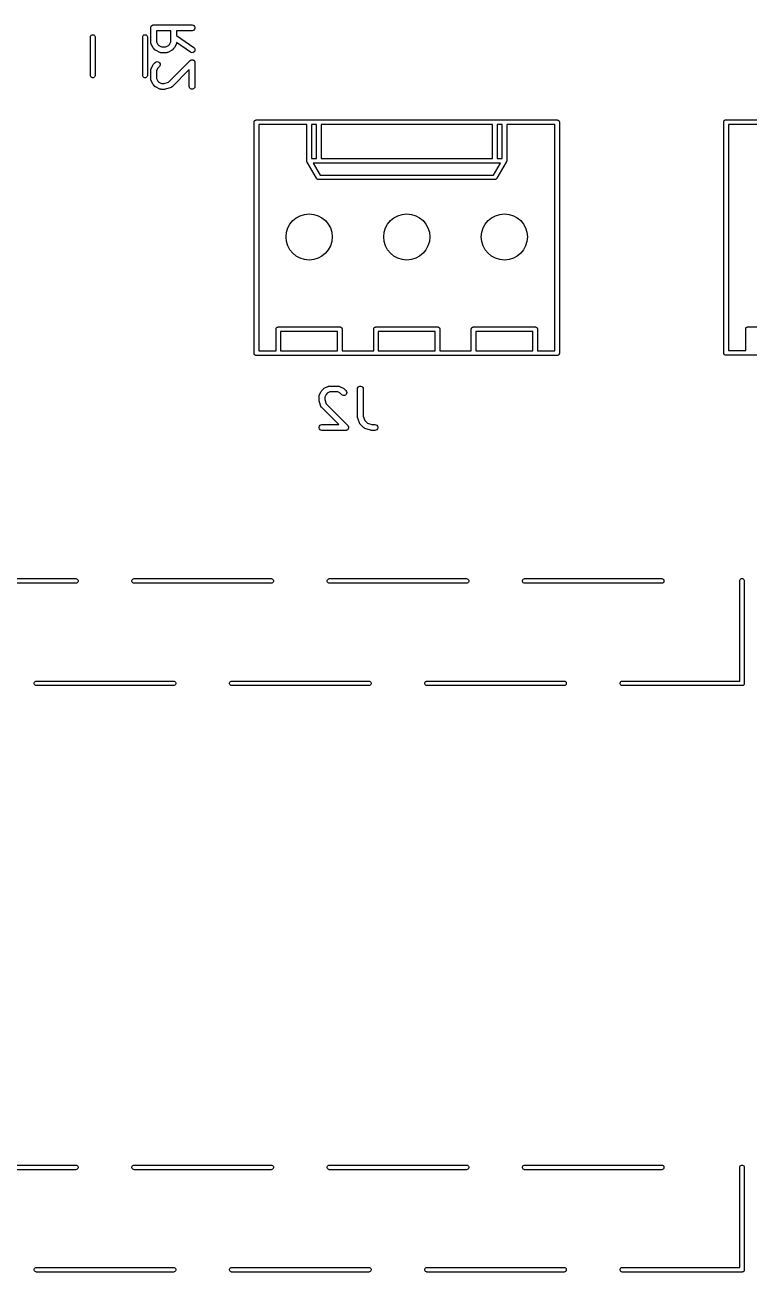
# Model space of a CAD drawing. Extents: x 107.4 to 189.2, y -108.6 to -71.4.
# Drawn here: x 150.32 to 169.15, y -106.42 to -74 of the extents above; entities that cross this region are included whole.
import ezdxf

# ---------------------------------------------------------------- set-up
doc = ezdxf.new("R2010")
doc.units = 0
doc.header["$MEASUREMENT"] = 0
doc.layers.add('BLACK', color=7, linetype='CONTINUOUS')

msp = doc.modelspace()

# ---------------------------------------------------------------- linework, layer by layer
at = {"layer": 'BLACK', "linetype": 'CONTINUOUS'}
for p, q in [((153.591, -74.08), (153.592, -74.0735)), ((153.591, -74.4609), (153.591, -74.08)), ((153.592, -74.0669), (153.594, -74.0608)), ((153.592, -74.0735), (153.592, -74.0669)), ((153.594, -74.0608), (153.595, -74.0543)), ((153.595, -74.0543), (153.598, -74.0486)), ((153.598, -74.0486), (153.601, -74.0425)), ((153.601, -74.0425), (153.605, -74.0374)), ((153.605, -74.0374), (153.608, -74.0318)), ((153.608, -74.0318), (153.613, -74.0275)), ((153.613, -74.0275), (153.617, -74.0225)), ((153.617, -74.0225), (153.623, -74.0192)), ((153.623, -74.0192), (153.628, -74.015)), ((153.628, -74.015), (153.634, -74.0128)), ((153.634, -74.0128), (153.64, -74.0095)), ((153.64, -74.0095), (153.646, -74.0083)), ((153.646, -74.0083), (153.653, -74.0061)), ((153.653, -74.0061), (153.659, -74.0061)), ((153.659, -74.0061), (153.666, -74.005)), ((153.666, -74.005), (154.666, -74.005)), ((153.741, -74.155), (153.741, -74.4432)), ((154.114, -74.155), (153.741, -74.155)), ((154.114, -74.4432), (154.114, -74.155)), ((154.666, -74.155), (154.264, -74.155)), ((154.264, -74.155), (154.264, -74.279)), ((154.666, -74.005), (154.691, -74.0095)), ((154.691, -74.1504), (154.666, -74.155)), ((154.691, -74.0095), (154.714, -74.0225)), ((154.714, -74.1374), (154.691, -74.1504)), ((154.714, -74.0225), (154.731, -74.0425)), ((154.731, -74.1175), (154.714, -74.1374)), ((154.731, -74.0425), (154.739, -74.0669)), ((154.739, -74.093), (154.731, -74.1175)), ((154.739, -74.0669), (154.739, -74.093)), ((152.023, -74.3128), (152.026, -74.2972)), ((152.023, -75.3233), (152.023, -74.3128)), ((152.026, -74.2972), (152.037, -74.2789)), ((152.037, -74.2789), (152.053, -74.2653)), ((152.053, -74.2653), (152.073, -74.2581)), ((152.073, -74.2581), (152.094, -74.2581)), ((152.094, -74.2581), (152.114, -74.2653)), ((152.114, -74.2653), (152.13, -74.2789)), ((152.13, -74.2789), (152.14, -74.2972)), ((152.14, -74.2972), (152.143, -74.3128)), ((152.143, -74.3128), (152.143, -75.3233)), ((153.383, -74.3128), (153.386, -74.2972)), ((153.383, -75.3233), (153.383, -74.3128)), ((153.386, -74.2972), (153.397, -74.2789)), ((153.397, -74.2789), (153.413, -74.2653)), ((153.413, -74.2653), (153.433, -74.2581)), ((153.433, -74.2581), (153.454, -74.2581)), ((153.454, -74.2581), (153.474, -74.2653)), ((153.474, -74.2653), (153.49, -74.2789)), ((153.49, -74.2789), (153.5, -74.2972)), ((153.5, -74.2972), (153.503, -74.3128)), ((153.503, -74.3128), (153.503, -75.3233)), ((153.591, -74.4652), (153.591, -74.4609)), ((153.591, -74.4695), (153.591, -74.4652)), ((153.594, -74.4779), (153.591, -74.4695)), ((153.595, -74.4866), (153.594, -74.4779)), ((153.597, -74.4903), (153.595, -74.4866)), ((153.599, -74.4945), (153.597, -74.4903)), ((153.646, -74.5897), (153.599, -74.4945)), ((153.741, -74.4432), (153.775, -74.5117)), ((153.775, -74.5117), (153.805, -74.5421)), ((153.805, -74.5421), (153.874, -74.5764)), ((153.981, -74.5764), (154.05, -74.5421)), ((154.05, -74.5421), (154.08, -74.5117)), ((154.08, -74.5117), (154.114, -74.4432)), ((154.256, -74.4945), (154.209, -74.5897)), ((154.258, -74.4903), (154.256, -74.4945)), ((154.26, -74.4866), (154.258, -74.4903)), ((154.261, -74.4779), (154.26, -74.4866)), ((154.264, -74.4695), (154.261, -74.4779)), ((154.264, -74.279), (154.709, -74.59)), ((154.623, -74.7128), (154.264, -74.462)), ((154.264, -74.462), (154.264, -74.4652)), ((154.264, -74.4652), (154.264, -74.4695)), ((153.653, -74.5994), (153.646, -74.5897)), ((153.66, -74.6092), (153.653, -74.5994)), ((153.708, -74.6568), (153.66, -74.6092)), ((153.718, -74.6637), (153.708, -74.6568)), ((153.727, -74.6709), (153.718, -74.6637)), ((153.823, -74.7185), (153.727, -74.6709)), ((153.827, -74.7197), (153.823, -74.7185)), ((153.83, -74.7219), (153.827, -74.7197)), ((153.839, -74.7234), (153.83, -74.7219)), ((153.848, -74.7259), (153.839, -74.7234)), ((153.852, -74.7256), (153.848, -74.7259)), ((153.856, -74.7264), (153.852, -74.7256)), ((153.999, -74.7264), (153.856, -74.7264)), ((153.874, -74.5764), (153.981, -74.5764)), ((154.003, -74.7256), (153.999, -74.7264)), ((154.008, -74.7259), (154.003, -74.7256)), ((154.016, -74.7234), (154.008, -74.7259)), ((154.025, -74.7219), (154.016, -74.7234)), ((154.028, -74.7197), (154.025, -74.7219)), ((154.032, -74.7185), (154.028, -74.7197)), ((154.128, -74.6709), (154.032, -74.7185)), ((154.137, -74.6637), (154.128, -74.6709)), ((154.147, -74.6568), (154.137, -74.6637)), ((154.195, -74.6092), (154.147, -74.6568)), ((154.202, -74.5994), (154.195, -74.6092)), ((154.209, -74.5897), (154.202, -74.5994)), ((154.646, -74.7238), (154.623, -74.7128)), ((154.672, -74.7261), (154.646, -74.7238)), ((154.697, -74.7194), (154.672, -74.7261)), ((154.719, -74.7044), (154.697, -74.7194)), ((154.709, -74.59), (154.727, -74.6084)), ((154.734, -74.6831), (154.719, -74.7044)), ((154.727, -74.6084), (154.738, -74.632)), ((154.74, -74.6579), (154.734, -74.6831)), ((154.738, -74.632), (154.74, -74.6579)), ((153.591, -75.1666), (153.594, -75.1582)), ((153.591, -75.1709), (153.591, -75.1666)), ((153.591, -75.1752), (153.591, -75.1709)), ((153.591, -75.4133), (153.591, -75.1752)), ((153.594, -75.1582), (153.595, -75.1495)), ((153.595, -75.1495), (153.597, -75.1458)), ((153.597, -75.1458), (153.599, -75.1417)), ((153.599, -75.1417), (153.646, -75.0464)), ((153.646, -75.0464), (153.653, -75.0368)), ((153.653, -75.0368), (153.66, -75.0269)), ((153.66, -75.0269), (153.708, -74.9793)), ((153.708, -74.9793), (153.729, -74.9644)), ((153.729, -74.9644), (153.754, -74.9576)), ((153.775, -75.1244), (153.741, -75.1929)), ((153.754, -74.9576), (153.78, -74.9599)), ((153.814, -75.0854), (153.775, -75.1244)), ((153.78, -74.9599), (153.804, -74.9709)), ((153.804, -74.9709), (153.822, -74.9893)), ((153.829, -75.064), (153.814, -75.0854)), ((153.822, -74.9893), (153.833, -75.0129)), ((153.836, -75.0389), (153.829, -75.064)), ((153.833, -75.0129), (153.836, -75.0389)), ((154.054, -75.4906), (154.613, -74.9317)), ((154.591, -75.1658), (154.147, -75.6092)), ((154.591, -75.6038), (154.591, -75.1658)), ((154.613, -74.9317), (154.621, -74.9261)), ((154.621, -74.9261), (154.628, -74.9198)), ((154.628, -74.9198), (154.631, -74.9186)), ((154.631, -74.9186), (154.634, -74.9168)), ((154.634, -74.9168), (154.643, -74.9142)), ((154.643, -74.9142), (154.653, -74.9109)), ((154.653, -74.9109), (154.656, -74.9109)), ((154.656, -74.9109), (154.659, -74.91)), ((154.659, -74.91), (154.669, -74.9109)), ((154.669, -74.9109), (154.679, -74.9109)), ((154.679, -74.9109), (154.682, -74.912)), ((154.682, -74.912), (154.685, -74.9123)), ((154.685, -74.9123), (154.694, -74.9164)), ((154.694, -74.9164), (154.703, -74.9198)), ((154.703, -74.9198), (154.706, -74.9219)), ((154.706, -74.9219), (154.709, -74.9233)), ((154.709, -74.9233), (154.716, -74.9302)), ((154.716, -74.9302), (154.723, -74.9365)), ((154.723, -74.9365), (154.725, -74.9394)), ((154.725, -74.9394), (154.727, -74.9417)), ((154.727, -74.9417), (154.731, -74.9506)), ((154.731, -74.9506), (154.736, -74.9591)), ((154.736, -74.9591), (154.737, -74.9623)), ((154.737, -74.9623), (154.738, -74.9653)), ((154.738, -74.9653), (154.739, -74.9751)), ((154.739, -74.9751), (154.741, -74.9847)), ((154.741, -74.9847), (154.741, -75.6038)), ((152.026, -75.3389), (152.023, -75.3233)), ((152.037, -75.3572), (152.026, -75.3389)), ((152.053, -75.3708), (152.037, -75.3572)), ((152.073, -75.3781), (152.053, -75.3708)), ((152.094, -75.3781), (152.073, -75.3781)), ((152.114, -75.3708), (152.094, -75.3781)), ((152.13, -75.3572), (152.114, -75.3708)), ((152.14, -75.3389), (152.13, -75.3572)), ((152.143, -75.3233), (152.14, -75.3389)), ((153.386, -75.3389), (153.383, -75.3233)), ((153.397, -75.3572), (153.386, -75.3389)), ((153.413, -75.3708), (153.397, -75.3572)), ((153.433, -75.3781), (153.413, -75.3708)), ((153.454, -75.3781), (153.433, -75.3781)), ((153.474, -75.3708), (153.454, -75.3781)), ((153.49, -75.3572), (153.474, -75.3708)), ((153.5, -75.3389), (153.49, -75.3572)), ((153.503, -75.3233), (153.5, -75.3389)), ((153.591, -75.4176), (153.591, -75.4133)), ((153.591, -75.4219), (153.591, -75.4176)), ((153.594, -75.4303), (153.591, -75.4219)), ((153.595, -75.4389), (153.594, -75.4303)), ((153.597, -75.4427), (153.595, -75.4389)), ((153.599, -75.4468), (153.597, -75.4427)), ((153.646, -75.5421), (153.599, -75.4468)), ((153.741, -75.1929), (153.741, -75.3956)), ((153.741, -75.3956), (153.775, -75.4641)), ((153.775, -75.4641), (153.805, -75.4945)), ((153.805, -75.4945), (153.874, -75.5288)), ((153.939, -75.5288), (154.054, -75.4906)), ((153.653, -75.5517), (153.646, -75.5421)), ((153.66, -75.5616), (153.653, -75.5517)), ((153.708, -75.6092), (153.66, -75.5616)), ((153.718, -75.6161), (153.708, -75.6092)), ((153.727, -75.6232), (153.718, -75.6161)), ((153.823, -75.6709), (153.727, -75.6232)), ((153.827, -75.6721), (153.823, -75.6709)), ((153.83, -75.6743), (153.827, -75.6721)), ((153.839, -75.6758), (153.83, -75.6743)), ((153.848, -75.6783), (153.839, -75.6758)), ((153.852, -75.678), (153.848, -75.6783)), ((153.856, -75.6788), (153.852, -75.678)), ((153.951, -75.6788), (153.856, -75.6788)), ((153.874, -75.5288), (153.939, -75.5288)), ((153.963, -75.6767), (153.951, -75.6788)), ((153.975, -75.6749), (153.963, -75.6767)), ((154.118, -75.6273), (153.975, -75.6749)), ((154.122, -75.6252), (154.118, -75.6273)), ((154.126, -75.6241), (154.122, -75.6252)), ((154.133, -75.6191), (154.126, -75.6241)), ((154.141, -75.6149), (154.133, -75.6191)), ((154.144, -75.6117), (154.141, -75.6149)), ((154.147, -75.6092), (154.144, -75.6117)), ((154.595, -75.6294), (154.591, -75.6038)), ((154.608, -75.652), (154.595, -75.6294)), ((154.628, -75.6687), (154.608, -75.652)), ((154.653, -75.6776), (154.628, -75.6687)), ((154.679, -75.6776), (154.653, -75.6776)), ((154.703, -75.6687), (154.679, -75.6776)), ((154.723, -75.652), (154.703, -75.6687)), ((154.736, -75.6294), (154.723, -75.652)), ((154.741, -75.6038), (154.736, -75.6294)), ((156.299, -76.488), (156.304, -76.4854)), ((156.304, -76.4854), (156.308, -76.4819)), ((156.308, -76.4819), (156.313, -76.4801)), ((156.313, -76.4801), (156.318, -76.4774)), ((156.318, -76.4774), (156.323, -76.4765)), ((156.323, -76.4765), (156.328, -76.4747)), ((156.328, -76.4747), (156.333, -76.4747)), ((156.333, -76.4747), (156.333, -76.4747)), ((156.333, -76.4747), (164.164, -76.4747)), ((164.164, -76.4747), (164.169, -76.4747)), ((164.164, -76.4747), (164.164, -76.4747)), ((164.169, -76.4747), (164.174, -76.4765)), ((164.174, -76.4765), (164.179, -76.4774)), ((164.179, -76.4774), (164.184, -76.4801)), ((164.184, -76.4801), (164.189, -76.4819)), ((164.189, -76.4819), (164.193, -76.4854)), ((164.193, -76.4854), (164.198, -76.488)), ((168.509, -76.4905), (168.513, -76.487)), ((168.513, -76.487), (168.517, -76.4829)), ((168.517, -76.4829), (168.521, -76.4803)), ((168.521, -76.4803), (168.526, -76.4769)), ((168.526, -76.4769), (168.531, -76.475)), ((168.531, -76.475), (168.535, -76.4724)), ((168.535, -76.4724), (168.54, -76.4714)), ((168.54, -76.4714), (168.545, -76.4696)), ((168.545, -76.4696), (168.551, -76.4696)), ((168.551, -76.4696), (168.551, -76.4696)), ((168.551, -76.4696), (176.381, -76.4696)), ((156.279, -76.5241), (156.28, -76.5191)), ((156.279, -76.5295), (156.279, -76.5241)), ((156.279, -82.5399), (156.279, -76.5295)), ((156.28, -76.5191), (156.281, -76.5139)), ((156.281, -76.5139), (156.284, -76.5093)), ((156.284, -76.5093), (156.286, -76.5042)), ((156.286, -76.5042), (156.289, -76.5001)), ((156.289, -76.5001), (156.292, -76.4955)), ((156.292, -76.4955), (156.296, -76.4921)), ((156.296, -76.4921), (156.299, -76.488)), ((157.649, -76.5947), (156.399, -76.5947)), ((156.399, -76.5947), (156.399, -82.4747)), ((157.649, -77.5241), (157.649, -76.5947)), ((157.769, -76.5947), (157.769, -77.4747)), ((157.899, -76.5947), (157.769, -76.5947)), ((157.899, -77.4747), (157.899, -76.5947)), ((158.019, -76.5947), (158.019, -77.4747)), ((162.479, -76.5947), (158.019, -76.5947)), ((162.479, -77.4747), (162.479, -76.5947)), ((162.599, -76.5947), (162.599, -77.4747)), ((162.729, -76.5947), (162.599, -76.5947)), ((162.729, -77.4747), (162.729, -76.5947)), ((162.849, -76.5947), (162.849, -77.5242)), ((164.099, -76.5947), (162.849, -76.5947)), ((164.099, -82.4747), (164.099, -76.5947)), ((164.198, -76.488), (164.201, -76.4921)), ((164.201, -76.4921), (164.205, -76.4955)), ((164.205, -76.4955), (164.208, -76.5002)), ((164.208, -76.5002), (164.211, -76.5042)), ((164.211, -76.5042), (164.213, -76.5092)), ((164.213, -76.5092), (164.216, -76.5139)), ((164.216, -76.5139), (164.217, -76.5191)), ((164.217, -76.5191), (164.219, -76.5241)), ((164.219, -76.5241), (164.219, -76.5294)), ((164.219, -76.5294), (164.219, -76.5295)), ((164.219, -76.5295), (164.219, -82.5399)), ((168.496, -76.519), (168.498, -76.514)), ((168.496, -76.5244), (168.496, -76.519)), ((168.496, -82.5349), (168.496, -76.5244)), ((168.498, -76.514), (168.499, -76.5088)), ((168.499, -76.5088), (168.501, -76.5042)), ((168.501, -76.5042), (168.503, -76.4992)), ((168.503, -76.4992), (168.507, -76.4951)), ((168.507, -76.4951), (168.509, -76.4905)), ((169.866, -76.5896), (168.616, -76.5896)), ((168.616, -76.5896), (168.616, -82.4696)), ((157.649, -77.5242), (157.649, -77.5241)), ((157.649, -77.5243), (157.649, -77.5242)), ((157.649, -77.5349), (157.649, -77.5243)), ((157.649, -77.5453), (157.649, -77.5349)), ((157.649, -77.5454), (157.649, -77.5453)), ((157.649, -77.5455), (157.649, -77.5454)), ((157.65, -77.5504), (157.649, -77.5455)), ((157.651, -77.5555), (157.65, -77.5504)), ((157.654, -77.5601), (157.651, -77.5555)), ((157.656, -77.5652), (157.654, -77.5601)), ((157.659, -77.5692), (157.656, -77.5652)), ((157.662, -77.5739), (157.659, -77.5692)), ((157.904, -77.9902), (157.662, -77.5739)), ((157.662, -77.5739), (157.662, -77.5739)), ((157.769, -77.4747), (157.899, -77.4747)), ((157.813, -77.5947), (157.993, -77.9047)), ((162.684, -77.5947), (157.813, -77.5947)), ((158.019, -77.4747), (162.479, -77.4747)), ((162.504, -77.9047), (162.684, -77.5947)), ((162.835, -77.5739), (162.593, -77.9902)), ((162.599, -77.4747), (162.729, -77.4747)), ((162.838, -77.5692), (162.835, -77.5739)), ((162.835, -77.5739), (162.835, -77.5739)), ((162.841, -77.5652), (162.838, -77.5692)), ((162.843, -77.5602), (162.841, -77.5652)), ((162.846, -77.5555), (162.843, -77.5602)), ((162.847, -77.5504), (162.846, -77.5555)), ((162.849, -77.5455), (162.847, -77.5504)), ((162.849, -77.5242), (162.849, -77.5243)), ((162.849, -77.5243), (162.849, -77.5344)), ((162.849, -77.5344), (162.849, -77.5399)), ((162.849, -77.5399), (162.849, -77.54)), ((162.849, -77.54), (162.849, -77.5453)), ((162.849, -77.5453), (162.849, -77.5454)), ((162.849, -77.5454), (162.849, -77.5455)), ((157.906, -77.9952), (157.904, -77.9902)), ((157.909, -77.9993), (157.906, -77.9952)), ((157.909, -77.9994), (157.909, -77.9993)), ((157.913, -78.0033), (157.909, -77.9994)), ((157.919, -78.0114), (157.913, -78.0033)), ((157.92, -78.0114), (157.919, -78.0114)), ((157.92, -78.0115), (157.92, -78.0114)), ((157.929, -78.0166), (157.92, -78.0115)), ((157.938, -78.022), (157.929, -78.0166)), ((157.948, -78.0238), (157.938, -78.022)), ((157.938, -78.022), (157.938, -78.022)), ((157.938, -78.022), (157.938, -78.022)), ((157.953, -78.0247), (157.948, -78.0238)), ((157.959, -78.0256), (157.953, -78.0247)), ((157.953, -78.0247), (157.953, -78.0247)), ((157.964, -78.0247), (157.959, -78.0256)), ((162.533, -78.0247), (157.964, -78.0247)), ((157.993, -77.9047), (162.504, -77.9047)), ((162.538, -78.0256), (162.533, -78.0247)), ((162.544, -78.0247), (162.538, -78.0256)), ((162.549, -78.0238), (162.544, -78.0247)), ((162.544, -78.0247), (162.544, -78.0247)), ((162.559, -78.022), (162.549, -78.0238)), ((162.569, -78.0166), (162.559, -78.022)), ((162.559, -78.022), (162.559, -78.022)), ((162.559, -78.022), (162.559, -78.022)), ((162.578, -78.0115), (162.569, -78.0166)), ((162.585, -78.0031), (162.578, -78.0114)), ((162.578, -78.0114), (162.578, -78.0114)), ((162.578, -78.0114), (162.578, -78.0115)), ((162.588, -77.9994), (162.585, -78.0031)), ((162.591, -77.9952), (162.588, -77.9993)), ((162.588, -77.9993), (162.588, -77.9994)), ((162.593, -77.9902), (162.591, -77.9952)), ((156.849, -81.9041), (156.85, -81.8991)), ((156.849, -81.9095), (156.849, -81.9041)), ((156.849, -82.4747), (156.849, -81.9095)), ((156.85, -81.8991), (156.851, -81.8939)), ((156.851, -81.8939), (156.854, -81.8893)), ((156.854, -81.8893), (156.856, -81.8842)), ((156.856, -81.8842), (156.859, -81.8801)), ((156.859, -81.8801), (156.862, -81.8755)), ((156.862, -81.8755), (156.866, -81.8721)), ((156.866, -81.8721), (156.869, -81.868)), ((156.869, -81.868), (156.874, -81.8654)), ((156.874, -81.8654), (156.878, -81.8619)), ((156.878, -81.8619), (156.883, -81.8601)), ((156.883, -81.8601), (156.888, -81.8574)), ((156.888, -81.8574), (156.893, -81.8565)), ((156.893, -81.8565), (156.898, -81.8547)), ((156.898, -81.8547), (156.903, -81.8547)), ((156.903, -81.8547), (156.903, -81.8547)), ((156.903, -81.8547), (158.514, -81.8547)), ((156.969, -81.9747), (156.969, -82.4747)), ((158.449, -81.9747), (156.969, -81.9747)), ((158.449, -82.4747), (158.449, -81.9747)), ((158.514, -81.8547), (158.514, -81.8547)), ((158.514, -81.8547), (158.519, -81.8547)), ((158.519, -81.8547), (158.524, -81.8565)), ((158.524, -81.8565), (158.529, -81.8574)), ((158.529, -81.8574), (158.534, -81.8601)), ((158.534, -81.8601), (158.539, -81.8619)), ((158.539, -81.8619), (158.543, -81.8654)), ((158.543, -81.8654), (158.548, -81.868)), ((158.548, -81.868), (158.551, -81.8721)), ((158.551, -81.8721), (158.555, -81.8755)), ((158.555, -81.8755), (158.558, -81.8802)), ((158.558, -81.8802), (158.561, -81.8842)), ((158.561, -81.8842), (158.563, -81.8892)), ((158.563, -81.8892), (158.566, -81.8939)), ((158.566, -81.8939), (158.567, -81.8991)), ((158.567, -81.8991), (158.569, -81.9041)), ((158.569, -81.9041), (158.569, -81.9094)), ((158.569, -81.9094), (158.569, -81.9095)), ((158.569, -81.9095), (158.569, -82.4747)), ((159.389, -81.9041), (159.39, -81.8991)), ((159.389, -81.9095), (159.389, -81.9041)), ((159.389, -82.4747), (159.389, -81.9095)), ((159.39, -81.8991), (159.391, -81.8939)), ((159.391, -81.8939), (159.394, -81.8893)), ((159.394, -81.8893), (159.396, -81.8842)), ((159.396, -81.8842), (159.399, -81.8801)), ((159.399, -81.8801), (159.402, -81.8755)), ((159.402, -81.8755), (159.406, -81.8721)), ((159.406, -81.8721), (159.409, -81.868)), ((159.409, -81.868), (159.414, -81.8654)), ((159.414, -81.8654), (159.418, -81.8619)), ((159.418, -81.8619), (159.423, -81.8601)), ((159.423, -81.8601), (159.428, -81.8574)), ((159.428, -81.8574), (159.433, -81.8565)), ((159.433, -81.8565), (159.438, -81.8547)), ((159.438, -81.8547), (159.443, -81.8547)), ((159.443, -81.8547), (159.443, -81.8547)), ((159.443, -81.8547), (161.054, -81.8547)), ((159.509, -81.9747), (159.509, -82.4747)), ((160.989, -81.9747), (159.509, -81.9747)), ((160.989, -82.4747), (160.989, -81.9747)), ((161.054, -81.8547), (161.054, -81.8547)), ((161.054, -81.8547), (161.059, -81.8547)), ((161.059, -81.8547), (161.064, -81.8565)), ((161.064, -81.8565), (161.069, -81.8574)), ((161.069, -81.8574), (161.074, -81.8601)), ((161.074, -81.8601), (161.079, -81.8619)), ((161.079, -81.8619), (161.083, -81.8654)), ((161.083, -81.8654), (161.088, -81.868)), ((161.088, -81.868), (161.091, -81.8721)), ((161.091, -81.8721), (161.095, -81.8755)), ((161.095, -81.8755), (161.098, -81.8802)), ((161.098, -81.8802), (161.101, -81.8842)), ((161.101, -81.8842), (161.103, -81.8892)), ((161.103, -81.8892), (161.106, -81.8939)), ((161.106, -81.8939), (161.107, -81.8991)), ((161.107, -81.8991), (161.109, -81.9041)), ((161.109, -81.9041), (161.109, -81.9094)), ((161.109, -81.9094), (161.109, -81.9095)), ((161.109, -81.9095), (161.109, -82.4747)), ((161.929, -81.9041), (161.93, -81.8991)), ((161.929, -81.9095), (161.929, -81.9041)), ((161.929, -82.4747), (161.929, -81.9095)), ((161.93, -81.8991), (161.931, -81.8939)), ((161.931, -81.8939), (161.934, -81.8893)), ((161.934, -81.8893), (161.936, -81.8842)), ((161.936, -81.8842), (161.939, -81.8801)), ((161.939, -81.8801), (161.942, -81.8755)), ((161.942, -81.8755), (161.946, -81.8721)), ((161.946, -81.8721), (161.949, -81.868)), ((161.949, -81.868), (161.954, -81.8654)), ((161.954, -81.8654), (161.958, -81.8619)), ((161.958, -81.8619), (161.963, -81.8601)), ((161.963, -81.8601), (161.968, -81.8574)), ((161.968, -81.8574), (161.973, -81.8565)), ((161.973, -81.8565), (161.978, -81.8547)), ((161.978, -81.8547), (161.983, -81.8547)), ((161.983, -81.8547), (161.983, -81.8547)), ((161.983, -81.8547), (163.594, -81.8547)), ((162.049, -81.9747), (162.049, -82.4747)), ((163.529, -81.9747), (162.049, -81.9747)), ((163.529, -82.4747), (163.529, -81.9747)), ((163.594, -81.8547), (163.594, -81.8547)), ((163.594, -81.8547), (163.599, -81.8547)), ((163.599, -81.8547), (163.604, -81.8565)), ((163.604, -81.8565), (163.609, -81.8574)), ((163.609, -81.8574), (163.614, -81.8601)), ((163.614, -81.8601), (163.619, -81.8619)), ((163.619, -81.8619), (163.623, -81.8654)), ((163.623, -81.8654), (163.628, -81.868)), ((163.628, -81.868), (163.631, -81.8721)), ((163.631, -81.8721), (163.635, -81.8755)), ((163.635, -81.8755), (163.638, -81.8802)), ((163.638, -81.8802), (163.641, -81.8842)), ((163.641, -81.8842), (163.643, -81.8892)), ((163.643, -81.8892), (163.646, -81.8939)), ((163.646, -81.8939), (163.647, -81.8991)), ((163.647, -81.8991), (163.649, -81.9041)), ((163.649, -81.9041), (163.649, -81.9094)), ((163.649, -81.9094), (163.649, -81.9095)), ((163.649, -81.9095), (163.649, -82.4747)), ((169.066, -81.899), (169.068, -81.894)), ((169.066, -81.9044), (169.066, -81.899)), ((169.066, -82.4696), (169.066, -81.9044)), ((169.068, -81.894), (169.069, -81.8888)), ((169.069, -81.8888), (169.071, -81.8842)), ((169.071, -81.8842), (169.073, -81.8792)), ((169.073, -81.8792), (169.077, -81.8751)), ((169.077, -81.8751), (169.079, -81.8705)), ((169.079, -81.8705), (169.083, -81.867)), ((169.083, -81.867), (169.087, -81.8629)), ((169.087, -81.8629), (169.091, -81.8603)), ((169.091, -81.8603), (169.096, -81.8569)), ((169.096, -81.8569), (169.101, -81.855)), ((169.101, -81.855), (169.105, -81.8524)), ((169.105, -81.8524), (169.11, -81.8514)), ((169.11, -81.8514), (169.115, -81.8496)), ((169.115, -81.8496), (169.121, -81.8496)), ((169.121, -81.8496), (169.121, -81.8496)), ((169.121, -81.8496), (170.731, -81.8496)), ((156.279, -82.54), (156.279, -82.5399)), ((156.279, -82.5453), (156.279, -82.54)), ((156.28, -82.5503), (156.279, -82.5453)), ((156.281, -82.5555), (156.28, -82.5503)), ((156.284, -82.5602), (156.281, -82.5555)), ((156.286, -82.5652), (156.284, -82.5602)), ((156.289, -82.5692), (156.286, -82.5652)), ((156.292, -82.5739), (156.289, -82.5692)), ((156.296, -82.5773), (156.292, -82.5739)), ((156.299, -82.5814), (156.296, -82.5773)), ((156.304, -82.584), (156.299, -82.5814)), ((156.308, -82.5875), (156.304, -82.584)), ((156.313, -82.5893), (156.308, -82.5875)), ((156.318, -82.592), (156.313, -82.5893)), ((156.323, -82.5929), (156.318, -82.592)), ((156.328, -82.5947), (156.323, -82.5929)), ((156.333, -82.5947), (156.328, -82.5947)), ((164.164, -82.5947), (156.333, -82.5947)), ((156.333, -82.5947), (156.333, -82.5947)), ((156.399, -82.4747), (156.849, -82.4747)), ((156.969, -82.4747), (158.449, -82.4747)), ((158.569, -82.4747), (159.389, -82.4747)), ((159.509, -82.4747), (160.989, -82.4747)), ((161.109, -82.4747), (161.929, -82.4747)), ((162.049, -82.4747), (163.529, -82.4747)), ((163.649, -82.4747), (164.099, -82.4747)), ((164.169, -82.5947), (164.164, -82.5947)), ((164.164, -82.5947), (164.164, -82.5947)), ((164.174, -82.5929), (164.169, -82.5947)), ((164.179, -82.592), (164.174, -82.5929)), ((164.184, -82.5893), (164.179, -82.592)), ((164.189, -82.5875), (164.184, -82.5893)), ((164.193, -82.584), (164.189, -82.5875)), ((164.198, -82.5814), (164.193, -82.584)), ((164.201, -82.5773), (164.198, -82.5814)), ((164.205, -82.5739), (164.201, -82.5773)), ((164.208, -82.5692), (164.205, -82.5739)), ((164.211, -82.5652), (164.208, -82.5692)), ((164.213, -82.5602), (164.211, -82.5652)), ((164.216, -82.5555), (164.213, -82.5602)), ((164.217, -82.5503), (164.216, -82.5555)), ((164.219, -82.5453), (164.217, -82.5503)), ((164.219, -82.5399), (164.219, -82.54)), ((164.219, -82.54), (164.219, -82.5453)), ((168.496, -82.5402), (168.496, -82.5349)), ((168.496, -82.5349), (168.496, -82.5349)), ((168.498, -82.5452), (168.496, -82.5402)), ((168.499, -82.5505), (168.498, -82.5452)), ((168.501, -82.5551), (168.499, -82.5505)), ((168.503, -82.5601), (168.501, -82.5551)), ((168.507, -82.5642), (168.503, -82.5601)), ((168.509, -82.5688), (168.507, -82.5642)), ((168.513, -82.5722), (168.509, -82.5688)), ((168.517, -82.5763), (168.513, -82.5722)), ((168.521, -82.579), (168.517, -82.5763)), ((168.526, -82.5824), (168.521, -82.579)), ((168.531, -82.5842), (168.526, -82.5824)), ((168.535, -82.5869), (168.531, -82.5842)), ((168.54, -82.5878), (168.535, -82.5869)), ((168.545, -82.5896), (168.54, -82.5878)), ((168.551, -82.5896), (168.545, -82.5896)), ((176.381, -82.5896), (168.551, -82.5896)), ((168.551, -82.5896), (168.551, -82.5896)), ((168.616, -82.4696), (169.066, -82.4696)), ((157.975, -83.624), (158.022, -83.5288)), ((158.022, -83.5288), (158.03, -83.5191)), ((158.03, -83.5191), (158.037, -83.5093)), ((158.037, -83.5093), (158.084, -83.4617)), ((158.084, -83.4617), (158.094, -83.4548)), ((158.094, -83.4548), (158.104, -83.4476)), ((158.104, -83.4476), (158.199, -83.4)), ((158.151, -83.6067), (158.117, -83.6753)), ((158.182, -83.5763), (158.151, -83.6067)), ((158.25, -83.5421), (158.182, -83.5763)), ((158.199, -83.4), (158.203, -83.3988)), ((158.203, -83.3988), (158.207, -83.3966)), ((158.207, -83.3966), (158.215, -83.3951)), ((158.215, -83.3951), (158.224, -83.3926)), ((158.224, -83.3926), (158.228, -83.3928)), ((158.228, -83.3928), (158.232, -83.3921)), ((158.232, -83.3921), (158.471, -83.3921)), ((158.453, -83.5421), (158.25, -83.5421)), ((158.521, -83.5763), (158.453, -83.5421)), ((158.471, -83.3921), (158.475, -83.3928)), ((158.475, -83.3928), (158.479, -83.3926)), ((158.479, -83.3926), (158.488, -83.3951)), ((158.488, -83.3951), (158.496, -83.3966)), ((158.496, -83.3966), (158.5, -83.3988)), ((158.5, -83.3988), (158.504, -83.4)), ((158.504, -83.4), (158.599, -83.4476)), ((158.56, -83.6154), (158.521, -83.5763)), ((158.582, -83.6303), (158.56, -83.6154)), ((158.599, -83.4476), (158.609, -83.4548)), ((158.609, -83.4548), (158.619, -83.4617)), ((158.619, -83.4617), (158.666, -83.5093)), ((158.675, -83.6053), (158.656, -83.6238)), ((158.666, -83.5093), (158.681, -83.5306)), ((158.686, -83.5817), (158.675, -83.6053)), ((158.681, -83.5306), (158.688, -83.5558)), ((158.688, -83.5558), (158.686, -83.5817)), ((158.967, -83.4671), (158.971, -83.4414)), ((158.967, -84.1814), (158.967, -83.4671)), ((158.971, -83.4414), (158.984, -83.4189)), ((158.984, -83.4189), (159.004, -83.4021)), ((159.004, -83.4021), (159.029, -83.3932)), ((159.029, -83.3932), (159.055, -83.3932)), ((159.055, -83.3932), (159.079, -83.4021)), ((159.079, -83.4021), (159.099, -83.4189)), ((159.099, -83.4189), (159.112, -83.4414)), ((159.112, -83.4414), (159.117, -83.4671)), ((159.117, -83.4671), (159.117, -84.1692)), ((157.967, -83.649), (157.97, -83.6406)), ((157.968, -83.6533), (157.967, -83.649)), ((157.967, -83.6576), (157.968, -83.6533)), ((157.967, -83.7528), (157.967, -83.6576)), ((157.969, -83.7646), (157.967, -83.7528)), ((157.971, -83.7765), (157.969, -83.7646)), ((157.97, -83.6406), (157.971, -83.6319)), ((157.971, -83.6319), (157.974, -83.6282)), ((158.018, -83.9194), (157.971, -83.7765)), ((157.974, -83.6282), (157.975, -83.624)), ((158.02, -83.9232), (158.018, -83.9194)), ((158.022, -83.9273), (158.02, -83.9232)), ((158.027, -83.9345), (158.022, -83.9273)), ((158.031, -83.9423), (158.027, -83.9345)), ((158.117, -83.6753), (158.117, -83.7406)), ((158.117, -83.7406), (158.155, -83.8551)), ((158.155, -83.8551), (158.714, -84.414)), ((158.607, -83.637), (158.582, -83.6303)), ((158.633, -83.6348), (158.607, -83.637)), ((158.656, -83.6238), (158.633, -83.6348)), ((158.034, -83.9451), (158.031, -83.9423)), ((158.037, -83.9487), (158.034, -83.9451)), ((158.48, -84.3921), (158.037, -83.9487)), ((158.969, -84.1932), (158.967, -84.1814)), ((158.971, -84.2051), (158.969, -84.1932)), ((159.018, -84.3479), (158.971, -84.2051)), ((159.117, -84.1692), (159.155, -84.2837)), ((157.968, -84.4541), (157.977, -84.4296)), ((157.968, -84.4801), (157.968, -84.4541)), ((157.977, -84.5046), (157.968, -84.4801)), ((157.977, -84.4296), (157.994, -84.4096)), ((157.994, -84.5245), (157.977, -84.5046)), ((157.994, -84.4096), (158.016, -84.3966)), ((158.016, -84.5376), (157.994, -84.5245)), ((158.016, -84.3966), (158.042, -84.3921)), ((158.042, -84.5421), (158.016, -84.5376)), ((158.042, -84.3921), (158.48, -84.3921)), ((158.661, -84.5421), (158.042, -84.5421)), ((158.671, -84.5404), (158.661, -84.5421)), ((158.68, -84.5395), (158.671, -84.5404)), ((158.683, -84.5381), (158.68, -84.5395)), ((158.687, -84.5376), (158.683, -84.5381)), ((158.695, -84.5327), (158.687, -84.5376)), ((158.704, -84.5285), (158.695, -84.5327)), ((158.706, -84.5262), (158.704, -84.5285)), ((158.709, -84.5245), (158.706, -84.5262)), ((158.715, -84.517), (158.709, -84.5245)), ((158.714, -84.414), (158.72, -84.4221)), ((158.722, -84.5101), (158.715, -84.517)), ((158.72, -84.4221), (158.726, -84.4296)), ((158.724, -84.5071), (158.722, -84.5101)), ((158.726, -84.5046), (158.724, -84.5071)), ((158.726, -84.4296), (158.727, -84.4327)), ((158.729, -84.4954), (158.726, -84.5046)), ((158.727, -84.4327), (158.729, -84.4354)), ((158.729, -84.4354), (158.731, -84.4448)), ((158.733, -84.4865), (158.729, -84.4954)), ((158.731, -84.4448), (158.735, -84.4541)), ((158.734, -84.4832), (158.733, -84.4865)), ((158.735, -84.4801), (158.734, -84.4832)), ((158.735, -84.4541), (158.735, -84.4574)), ((158.735, -84.4574), (158.736, -84.4605)), ((158.736, -84.4605), (158.735, -84.4703)), ((158.735, -84.4703), (158.735, -84.4801)), ((159.02, -84.3517), (159.018, -84.3479)), ((159.022, -84.3559), (159.02, -84.3517)), ((159.027, -84.3631), (159.022, -84.3559)), ((159.031, -84.3708), (159.027, -84.3631)), ((159.034, -84.3737), (159.031, -84.3708)), ((159.037, -84.3773), (159.034, -84.3737)), ((159.132, -84.4725), (159.037, -84.3773)), ((159.135, -84.475), (159.132, -84.4725)), ((159.138, -84.4782), (159.135, -84.475)), ((159.146, -84.4824), (159.138, -84.4782)), ((159.153, -84.4874), (159.146, -84.4824)), ((159.157, -84.4886), (159.153, -84.4874)), ((159.155, -84.2837), (159.225, -84.3539)), ((159.161, -84.4906), (159.157, -84.4886)), ((159.304, -84.5382), (159.161, -84.4906)), ((159.225, -84.3539), (159.34, -84.3921)), ((159.316, -84.54), (159.304, -84.5382)), ((159.328, -84.5421), (159.316, -84.54)), ((159.423, -84.5421), (159.328, -84.5421)), ((159.34, -84.3921), (159.423, -84.3921)), ((159.423, -84.3921), (159.449, -84.3966)), ((159.449, -84.5376), (159.423, -84.5421)), ((159.449, -84.3966), (159.471, -84.4096)), ((159.471, -84.5245), (159.449, -84.5376)), ((159.471, -84.4096), (159.488, -84.4296)), ((159.488, -84.5046), (159.471, -84.5245)), ((159.488, -84.4296), (159.497, -84.4541)), ((159.497, -84.4801), (159.488, -84.5046)), ((159.497, -84.4541), (159.497, -84.4801)), ((148.075, -88.395), (151.645, -88.395)), ((151.645, -88.395), (151.661, -88.3977)), ((151.661, -88.3977), (151.679, -88.4083)), ((151.679, -88.4083), (151.693, -88.4245)), ((151.693, -88.4245), (151.7, -88.4444)), ((151.7, -88.4656), (151.693, -88.4855)), ((151.7, -88.4444), (151.7, -88.4656)), ((153.1, -88.4444), (153.107, -88.4245)), ((153.1, -88.4656), (153.1, -88.4444)), ((153.107, -88.4855), (153.1, -88.4656)), ((153.107, -88.4245), (153.121, -88.4083)), ((153.121, -88.4083), (153.139, -88.3977)), ((153.139, -88.3977), (153.155, -88.395)), ((153.155, -88.395), (156.725, -88.395)), ((156.725, -88.395), (156.741, -88.3977)), ((156.741, -88.3977), (156.759, -88.4083)), ((156.759, -88.4083), (156.773, -88.4245)), ((156.773, -88.4245), (156.78, -88.4444)), ((156.78, -88.4656), (156.773, -88.4855)), ((156.78, -88.4444), (156.78, -88.4656)), ((158.18, -88.4444), (158.187, -88.4245)), ((158.18, -88.4656), (158.18, -88.4444)), ((158.187, -88.4855), (158.18, -88.4656)), ((158.187, -88.4245), (158.201, -88.4083)), ((158.201, -88.4083), (158.219, -88.3977)), ((158.219, -88.3977), (158.235, -88.395)), ((158.235, -88.395), (161.805, -88.395)), ((161.805, -88.395), (161.821, -88.3977)), ((161.821, -88.3977), (161.839, -88.4083)), ((161.839, -88.4083), (161.853, -88.4245)), ((161.853, -88.4245), (161.86, -88.4444)), ((161.86, -88.4656), (161.853, -88.4855)), ((161.86, -88.4444), (161.86, -88.4656)), ((163.26, -88.4444), (163.267, -88.4245)), ((163.26, -88.4656), (163.26, -88.4444)), ((163.267, -88.4855), (163.26, -88.4656)), ((163.267, -88.4245), (163.281, -88.4083)), ((163.281, -88.4083), (163.299, -88.3977)), ((163.299, -88.3977), (163.315, -88.395)), ((163.315, -88.395), (166.885, -88.395)), ((166.885, -88.395), (166.901, -88.3977)), ((166.901, -88.3977), (166.919, -88.4083)), ((166.919, -88.4083), (166.933, -88.4245)), ((166.933, -88.4245), (166.94, -88.4444)), ((166.94, -88.4656), (166.933, -88.4855)), ((166.94, -88.4444), (166.94, -88.4656)), ((168.91, -88.4498), (168.913, -88.4342)), ((168.91, -91.055), (168.91, -88.4498)), ((168.913, -88.4342), (168.923, -88.4158)), ((168.923, -88.4158), (168.94, -88.4022)), ((168.94, -88.4022), (168.959, -88.395)), ((168.959, -88.395), (168.981, -88.395)), ((168.981, -88.395), (169, -88.4022)), ((169, -88.4022), (169.017, -88.4158)), ((169.017, -88.4158), (169.027, -88.4342)), ((169.027, -88.4342), (169.03, -88.4498)), ((169.03, -88.4498), (169.03, -91.1202)), ((151.645, -88.515), (148.075, -88.515)), ((151.661, -88.5123), (151.645, -88.515)), ((151.679, -88.5017), (151.661, -88.5123)), ((151.693, -88.4855), (151.679, -88.5017)), ((153.121, -88.5017), (153.107, -88.4855)), ((153.139, -88.5123), (153.121, -88.5017)), ((153.155, -88.515), (153.139, -88.5123)), ((156.725, -88.515), (153.155, -88.515)), ((156.741, -88.5123), (156.725, -88.515)), ((156.759, -88.5017), (156.741, -88.5123)), ((156.773, -88.4855), (156.759, -88.5017)), ((158.201, -88.5017), (158.187, -88.4855)), ((158.219, -88.5123), (158.201, -88.5017)), ((158.235, -88.515), (158.219, -88.5123)), ((161.805, -88.515), (158.235, -88.515)), ((161.821, -88.5123), (161.805, -88.515)), ((161.839, -88.5017), (161.821, -88.5123)), ((161.853, -88.4855), (161.839, -88.5017)), ((163.281, -88.5017), (163.267, -88.4855)), ((163.299, -88.5123), (163.281, -88.5017)), ((163.315, -88.515), (163.299, -88.5123)), ((166.885, -88.515), (163.315, -88.515)), ((166.901, -88.5123), (166.885, -88.515)), ((166.919, -88.5017), (166.901, -88.5123)), ((166.933, -88.4855), (166.919, -88.5017)), ((150.567, -91.0845), (150.581, -91.0683)), ((150.581, -91.0683), (150.599, -91.0577)), ((150.599, -91.0577), (150.615, -91.055)), ((150.615, -91.055), (154.185, -91.055)), ((154.185, -91.055), (154.201, -91.0577)), ((154.201, -91.0577), (154.219, -91.0683)), ((154.219, -91.0683), (154.233, -91.0845)), ((155.647, -91.0845), (155.661, -91.0683)), ((155.661, -91.0683), (155.679, -91.0577)), ((155.679, -91.0577), (155.695, -91.055)), ((155.695, -91.055), (159.265, -91.055)), ((159.265, -91.055), (159.281, -91.0577)), ((159.281, -91.0577), (159.299, -91.0683)), ((159.299, -91.0683), (159.313, -91.0845)), ((160.727, -91.0845), (160.741, -91.0683)), ((160.741, -91.0683), (160.759, -91.0577)), ((160.759, -91.0577), (160.775, -91.055)), ((160.775, -91.055), (164.345, -91.055)), ((164.345, -91.055), (164.361, -91.0577)), ((164.361, -91.0577), (164.379, -91.0683)), ((164.379, -91.0683), (164.393, -91.0845)), ((165.807, -91.0845), (165.821, -91.0683)), ((165.821, -91.0683), (165.839, -91.0577)), ((165.839, -91.0577), (165.855, -91.055)), ((165.855, -91.055), (168.91, -91.055)), ((150.56, -91.1044), (150.567, -91.0845)), ((150.56, -91.1256), (150.56, -91.1044)), ((150.567, -91.1455), (150.56, -91.1256)), ((150.581, -91.1617), (150.567, -91.1455)), ((150.599, -91.1723), (150.581, -91.1617)), ((150.615, -91.175), (150.599, -91.1723)), ((154.185, -91.175), (150.615, -91.175)), ((154.201, -91.1723), (154.185, -91.175)), ((154.219, -91.1617), (154.201, -91.1723)), ((154.233, -91.1455), (154.219, -91.1617)), ((154.233, -91.0845), (154.24, -91.1044)), ((154.24, -91.1256), (154.233, -91.1455)), ((154.24, -91.1044), (154.24, -91.1256)), ((155.64, -91.1044), (155.647, -91.0845)), ((155.64, -91.1256), (155.64, -91.1044)), ((155.647, -91.1455), (155.64, -91.1256)), ((155.661, -91.1617), (155.647, -91.1455)), ((155.679, -91.1723), (155.661, -91.1617)), ((155.695, -91.175), (155.679, -91.1723)), ((159.265, -91.175), (155.695, -91.175)), ((159.281, -91.1723), (159.265, -91.175)), ((159.299, -91.1617), (159.281, -91.1723)), ((159.313, -91.1455), (159.299, -91.1617)), ((159.313, -91.0845), (159.32, -91.1044)), ((159.32, -91.1256), (159.313, -91.1455)), ((159.32, -91.1044), (159.32, -91.1256)), ((160.72, -91.1044), (160.727, -91.0845)), ((160.72, -91.1256), (160.72, -91.1044)), ((160.727, -91.1455), (160.72, -91.1256)), ((160.741, -91.1617), (160.727, -91.1455)), ((160.759, -91.1723), (160.741, -91.1617)), ((160.775, -91.175), (160.759, -91.1723)), ((164.345, -91.175), (160.775, -91.175)), ((164.361, -91.1723), (164.345, -91.175)), ((164.379, -91.1617), (164.361, -91.1723)), ((164.393, -91.1455), (164.379, -91.1617)), ((164.393, -91.0845), (164.4, -91.1044)), ((164.4, -91.1256), (164.393, -91.1455)), ((164.4, -91.1044), (164.4, -91.1256)), ((165.8, -91.1044), (165.807, -91.0845)), ((165.8, -91.1256), (165.8, -91.1044)), ((165.807, -91.1455), (165.8, -91.1256)), ((165.821, -91.1617), (165.807, -91.1455)), ((165.839, -91.1723), (165.821, -91.1617)), ((165.855, -91.175), (165.839, -91.1723)), ((168.975, -91.175), (165.855, -91.175)), ((168.981, -91.175), (168.975, -91.175)), ((168.975, -91.175), (168.975, -91.175)), ((168.986, -91.1732), (168.981, -91.175)), ((168.991, -91.1723), (168.986, -91.1732)), ((168.995, -91.1696), (168.991, -91.1723)), ((169, -91.1678), (168.995, -91.1696)), ((169.005, -91.1643), (169, -91.1678)), ((169.009, -91.1617), (169.005, -91.1643)), ((169.013, -91.1576), (169.009, -91.1617)), ((169.017, -91.1542), (169.013, -91.1576)), ((169.019, -91.1495), (169.017, -91.1542)), ((169.023, -91.1455), (169.019, -91.1495)), ((169.025, -91.1405), (169.023, -91.1455)), ((169.027, -91.1358), (169.025, -91.1405)), ((169.028, -91.1306), (169.027, -91.1358)), ((169.03, -91.1256), (169.028, -91.1306)), ((169.03, -91.1202), (169.03, -91.1203)), ((169.03, -91.1203), (169.03, -91.1256)), ((148.075, -103.635), (151.645, -103.635)), ((151.645, -103.635), (151.661, -103.638)), ((151.661, -103.638), (151.679, -103.648)), ((151.679, -103.648), (151.693, -103.665)), ((151.693, -103.665), (151.7, -103.684)), ((151.7, -103.706), (151.693, -103.725)), ((151.7, -103.684), (151.7, -103.706)), ((153.1, -103.684), (153.107, -103.665)), ((153.1, -103.706), (153.1, -103.684)), ((153.107, -103.725), (153.1, -103.706)), ((153.107, -103.665), (153.121, -103.648)), ((153.121, -103.648), (153.139, -103.638)), ((153.139, -103.638), (153.155, -103.635)), ((153.155, -103.635), (156.725, -103.635)), ((156.725, -103.635), (156.741, -103.638)), ((156.741, -103.638), (156.759, -103.648)), ((156.759, -103.648), (156.773, -103.665)), ((156.773, -103.665), (156.78, -103.684)), ((156.78, -103.706), (156.773, -103.725)), ((156.78, -103.684), (156.78, -103.706)), ((158.18, -103.684), (158.187, -103.665)), ((158.18, -103.706), (158.18, -103.684)), ((158.187, -103.725), (158.18, -103.706)), ((158.187, -103.665), (158.201, -103.648)), ((158.201, -103.648), (158.219, -103.638)), ((158.219, -103.638), (158.235, -103.635)), ((158.235, -103.635), (161.805, -103.635)), ((161.805, -103.635), (161.821, -103.638)), ((161.821, -103.638), (161.839, -103.648)), ((161.839, -103.648), (161.853, -103.665)), ((161.853, -103.665), (161.86, -103.684)), ((161.86, -103.706), (161.853, -103.725)), ((161.86, -103.684), (161.86, -103.706)), ((163.26, -103.684), (163.267, -103.665)), ((163.26, -103.706), (163.26, -103.684)), ((163.267, -103.725), (163.26, -103.706)), ((163.267, -103.665), (163.281, -103.648)), ((163.281, -103.648), (163.299, -103.638)), ((163.299, -103.638), (163.315, -103.635)), ((163.315, -103.635), (166.885, -103.635)), ((166.885, -103.635), (166.901, -103.638)), ((166.901, -103.638), (166.919, -103.648)), ((166.919, -103.648), (166.933, -103.665)), ((166.933, -103.665), (166.94, -103.684)), ((166.94, -103.706), (166.933, -103.725)), ((166.94, -103.684), (166.94, -103.706)), ((168.91, -103.69), (168.913, -103.674)), ((168.91, -106.295), (168.91, -103.69)), ((168.913, -103.674), (168.923, -103.656)), ((168.923, -103.656), (168.94, -103.642)), ((168.94, -103.642), (168.959, -103.635)), ((168.959, -103.635), (168.981, -103.635)), ((168.981, -103.635), (169, -103.642)), ((169, -103.642), (169.017, -103.656)), ((169.017, -103.656), (169.027, -103.674)), ((169.027, -103.674), (169.03, -103.69)), ((169.03, -103.69), (169.03, -106.36)), ((151.645, -103.755), (148.075, -103.755)), ((151.661, -103.752), (151.645, -103.755)), ((151.679, -103.742), (151.661, -103.752)), ((151.693, -103.725), (151.679, -103.742)), ((153.121, -103.742), (153.107, -103.725)), ((153.139, -103.752), (153.121, -103.742)), ((153.155, -103.755), (153.139, -103.752)), ((156.725, -103.755), (153.155, -103.755)), ((156.741, -103.752), (156.725, -103.755)), ((156.759, -103.742), (156.741, -103.752)), ((156.773, -103.725), (156.759, -103.742)), ((158.201, -103.742), (158.187, -103.725)), ((158.219, -103.752), (158.201, -103.742)), ((158.235, -103.755), (158.219, -103.752)), ((161.805, -103.755), (158.235, -103.755)), ((161.821, -103.752), (161.805, -103.755)), ((161.839, -103.742), (161.821, -103.752)), ((161.853, -103.725), (161.839, -103.742)), ((163.281, -103.742), (163.267, -103.725)), ((163.299, -103.752), (163.281, -103.742)), ((163.315, -103.755), (163.299, -103.752)), ((166.885, -103.755), (163.315, -103.755)), ((166.901, -103.752), (166.885, -103.755)), ((166.919, -103.742), (166.901, -103.752)), ((166.933, -103.725), (166.919, -103.742)), ((150.581, -106.308), (150.599, -106.298)), ((150.599, -106.298), (150.615, -106.295)), ((150.615, -106.295), (154.185, -106.295)), ((154.185, -106.295), (154.201, -106.298)), ((154.201, -106.298), (154.219, -106.308)), ((155.661, -106.308), (155.679, -106.298)), ((155.679, -106.298), (155.695, -106.295)), ((155.695, -106.295), (159.265, -106.295)), ((159.265, -106.295), (159.281, -106.298)), ((159.281, -106.298), (159.299, -106.308)), ((160.741, -106.308), (160.759, -106.298)), ((160.759, -106.298), (160.775, -106.295)), ((160.775, -106.295), (164.345, -106.295)), ((164.345, -106.295), (164.361, -106.298)), ((164.361, -106.298), (164.379, -106.308)), ((165.821, -106.308), (165.839, -106.298)), ((165.839, -106.298), (165.855, -106.295)), ((165.855, -106.295), (168.91, -106.295)), ((150.56, -106.344), (150.567, -106.325)), ((150.56, -106.366), (150.56, -106.344)), ((150.567, -106.385), (150.56, -106.366)), ((150.567, -106.325), (150.581, -106.308)), ((150.581, -106.402), (150.567, -106.385)), ((150.599, -106.412), (150.581, -106.402)), ((150.615, -106.415), (150.599, -106.412)), ((154.185, -106.415), (150.615, -106.415)), ((154.201, -106.412), (154.185, -106.415)), ((154.219, -106.402), (154.201, -106.412)), ((154.219, -106.308), (154.233, -106.325)), ((154.233, -106.385), (154.219, -106.402)), ((154.233, -106.325), (154.24, -106.344)), ((154.24, -106.366), (154.233, -106.385)), ((154.24, -106.344), (154.24, -106.366)), ((155.64, -106.344), (155.647, -106.325)), ((155.64, -106.366), (155.64, -106.344)), ((155.647, -106.385), (155.64, -106.366)), ((155.647, -106.325), (155.661, -106.308)), ((155.661, -106.402), (155.647, -106.385)), ((155.679, -106.412), (155.661, -106.402)), ((155.695, -106.415), (155.679, -106.412)), ((159.265, -106.415), (155.695, -106.415)), ((159.281, -106.412), (159.265, -106.415)), ((159.299, -106.402), (159.281, -106.412)), ((159.299, -106.308), (159.313, -106.325)), ((159.313, -106.385), (159.299, -106.402)), ((159.313, -106.325), (159.32, -106.344)), ((159.32, -106.366), (159.313, -106.385)), ((159.32, -106.344), (159.32, -106.366)), ((160.72, -106.344), (160.727, -106.325)), ((160.72, -106.366), (160.72, -106.344)), ((160.727, -106.385), (160.72, -106.366)), ((160.727, -106.325), (160.741, -106.308)), ((160.741, -106.402), (160.727, -106.385)), ((160.759, -106.412), (160.741, -106.402)), ((160.775, -106.415), (160.759, -106.412)), ((164.345, -106.415), (160.775, -106.415)), ((164.361, -106.412), (164.345, -106.415)), ((164.379, -106.402), (164.361, -106.412)), ((164.379, -106.308), (164.393, -106.325)), ((164.393, -106.385), (164.379, -106.402)), ((164.393, -106.325), (164.4, -106.344)), ((164.4, -106.366), (164.393, -106.385)), ((164.4, -106.344), (164.4, -106.366)), ((165.8, -106.344), (165.807, -106.325)), ((165.8, -106.366), (165.8, -106.344)), ((165.807, -106.385), (165.8, -106.366)), ((165.807, -106.325), (165.821, -106.308)), ((165.821, -106.402), (165.807, -106.385)), ((165.839, -106.412), (165.821, -106.402)), ((165.855, -106.415), (165.839, -106.412)), ((168.975, -106.415), (165.855, -106.415)), ((168.981, -106.415), (168.975, -106.415)), ((168.975, -106.415), (168.975, -106.415)), ((168.986, -106.413), (168.981, -106.415)), ((168.991, -106.412), (168.986, -106.413)), ((168.995, -106.41), (168.991, -106.412)), ((169, -106.408), (168.995, -106.41)), ((169.005, -106.404), (169, -106.408)), ((169.009, -106.402), (169.005, -106.404)), ((169.013, -106.398), (169.009, -106.402)), ((169.017, -106.394), (169.013, -106.398)), ((169.019, -106.39), (169.017, -106.394)), ((169.023, -106.385), (169.019, -106.39)), ((169.025, -106.38), (169.023, -106.385)), ((169.027, -106.376), (169.025, -106.38)), ((169.028, -106.371), (169.027, -106.376)), ((169.03, -106.366), (169.028, -106.371)), ((169.03, -106.36), (169.03, -106.36)), ((169.03, -106.36), (169.03, -106.366))]:
    msp.add_line(p, q, dxfattribs=at)
at = {"layer": 'BLACK'}
for centre in [(157.709, -79.5147), (160.249, -79.5147), (162.789, -79.5147)]:
    msp.add_circle(centre, 0.6, dxfattribs=at)

doc.saveas('drawing.dxf')
